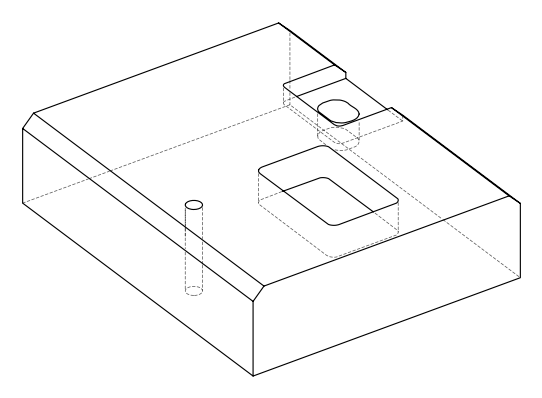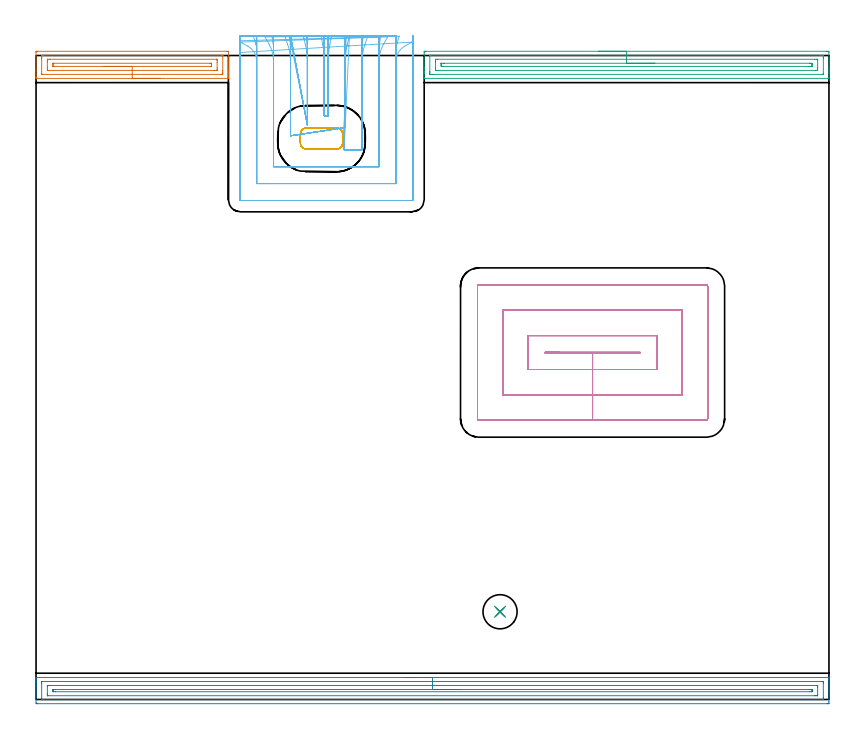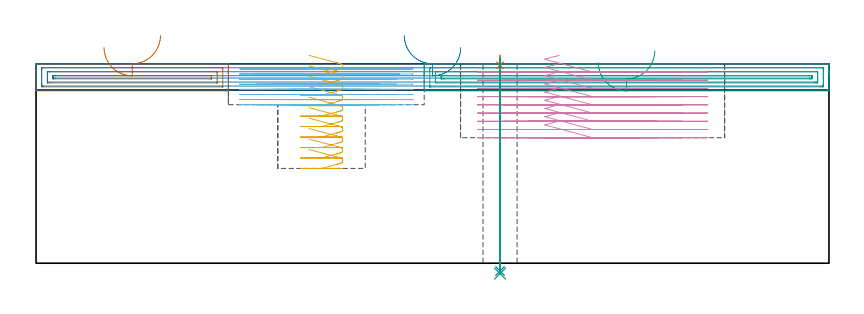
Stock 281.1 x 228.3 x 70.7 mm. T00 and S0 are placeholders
(PLAN: 9 operations, 6 tool changes, 48.7 min)
(1 AREA_MILL | FG_CHAMFER_SURFACE | UGT0205_001 | 2.38 min | 3407 mm3)
(2 AREA_MILL_1 | FG_CHAMFER_SURFACE_1 | UGT0205_001 | 9.18 min | 12153 mm3)
(3 AREA_MILL_2 | FG_CHAMFER_SURFACE_2 | UGT0205_001 | 4.79 min | 6881 mm3)
(4 MILL_RECTANGULAR_POCKET | POCKET_RECTANGULAR_STRAIGHT | NXT0201_011 | Follow Part, ap 3, ae 75% | 12.61 min | 146213 mm3)
(5 MILL_RECTANGULAR_POCKET_1 | POCKET_RECTANGULAR_STRAIGHT_1 | UGT0201_008 | Follow Part, ap 4, ae 75% | 1.89 min | 23722 mm3)
(6 MILL_SLOT | SLOT_PARTIAL_RECTANGULAR | NXT0201_009 | Follow Part, ap 2, ae 75% | 17.25 min | 45839 mm3)
(7 SPOT_DRILL | STEP1HOLE | NXT0321_9005460120000 | 0.03 min | 7 mm3)
(8 DRILL_THROUGH_HOLE_INTO_CENTER | STEP1HOLE | NXT0301_042 | 0.3 min | 2764 mm3)
(9 DRILL_TO_ENLARGE_THROUGH_HOLE | STEP1HOLE | NXT0301_092 | 0.31 min | 5328 mm3)
(TOOL UGT0205_001 | Chamfer Mill 20 x 3 x 45 deg. | D20 FL50 Z2)
(TOOL NXT0201_011 | ENDMILL 12mm [2P460-1200-NA 1630] | D12 FL38 Z6)
(TOOL UGT0201_008 | End Mill 16 mm | D16 FL32 Z4)
(TOOL NXT0201_009 | ENDMILL 8mm [2P460-0800-NA 1630] | D8 FL26 Z6)
(TOOL NXT0321_9005460120000 | NC Spot Drill, 142deg, 12mm, Carbide, Uncoated | D12 PA142 FL30 Z2)
(TOOL NXT0301_042 | Carbide Drill 7.1mm [860.1-0710-057A1-MM 2214] | D7.1 PA140 FL85 Z2)
(TOOL NXT0301_092 | Carbide Drill 12.1mm [860.1-1210-061A1-MM 2214] | D12.1 PA140 FL77 Z2)
(OP 1 AREA_MILL)
G17 G21 G94 G90
T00 M6
G54
G17 G0 G90 X44.1 Y220.2 S1061 M3
G43 Z80.7 H0
G94 G1 X44.062 Z79.828 F250.
X43.948 Z78.963
X43.759 Z78.112
X43.497 Z77.28
X43.163 Z76.474
X42.76 Z75.7
X42.292 Z74.964
X41.76 Z74.272
X41.171 Z73.629
X40.528 Z73.04
X39.836 Z72.508
X39.1 Z72.04
X38.326 Z71.637
X37.52 Z71.303
X36.688 Z71.041
X35.837 Z70.852
X34.972 Z70.738
X34.1 Z70.7
X0.166
X0.01 Y220.202 Z70.688
X0.003 Y220.35 Z70.543
X0. Y220.504 Z70.395
Y220.832 Z70.068
Y221.487 Z69.408
Y222.692 Z68.205
Y223.243 Z67.651
Y229.392 Z61.506
X0.003 Y229.67 Z61.227
X0.01 Y229.792 Z61.106
X0.134 Y229.799 Z61.099
X0.613 Y229.8 Z61.1
X67.587
X68.07 Y229.795 Z61.103
X68.19 Y229.792 Z61.106
X68.2 Y229.667 Z61.23
Y223.243 Z67.651
Y222.692 Z68.204
Y222.365 Z68.531
Y221.814 Z69.082
Y221.487 Z69.408
Y220.832 Z70.068
Y220.504 Z70.395
X68.198 Y220.35 Z70.543
X68.19 Y220.202 Z70.688
X68.034 Y220.2 Z70.7
X34.1
Y221.614 Z69.286
X2.269
X2.042 Y221.616 Z69.284
X2.015 Y221.618 Z69.282
X2.009 Y221.621 Z69.279
X2.005 Y221.628 Z69.272
X2.002 Y221.66 Z69.24
X2.001 Y221.691 Z69.209
X2. Y221.879 Z69.021
Y227.149 Z63.751
X2.003 Y227.635 Z63.265
X2.008 Y228.019 Z62.881
X2.027 Y228.379 Z62.521
X2.399 Y228.384 Z62.516
X2.53 Y228.385 Z62.515
X65.931 Y228.386 Z62.514
X66.158 Y228.384 Z62.516
X66.185 Y228.382 Z62.518
X66.191 Y228.379 Z62.521
X66.195 Y228.372 Z62.528
X66.199 Y228.34 Z62.56
X66.2 Y228.309 Z62.591
Y228.121 Z62.779
Y222.851 Z68.049
X66.197 Y222.365 Z68.535
X66.192 Y221.981 Z68.919
X66.173 Y221.621 Z69.279
X65.801 Y221.616 Z69.284
X65.67 Y221.615 Z69.285
X34.1 Y221.614 Z69.286
Y223.028 Z67.872
X4.185 Y223.029 Z67.871
X4.112 Y223.03 Z67.87
X4.054 Y223.032 Z67.868
X4.019 Y223.035 Z67.865
X4.01 Y223.041 Z67.859
X4.007 Y223.062 Z67.838
X4.002 Y223.243 Z67.657
X4. Y223.425 Z67.475
Y224.122 Z66.778
Y226.06 Z64.84
X4.002 Y226.757 Z64.143
X4.004 Y226.934 Z63.966
X4.009 Y226.96 Z63.94
X4.024 Y226.965 Z63.935
X4.076 Y226.968 Z63.932
X4.185 Y226.97 Z63.93
X4.86 Y226.971 Z63.929
X5.078 Y226.972 Z63.928
X64.015 Y226.971 Z63.929
X64.088 Y226.97 Z63.93
X64.146 Y226.968 Z63.932
X64.181 Y226.965 Z63.935
X64.19 Y226.959 Z63.941
X64.193 Y226.938 Z63.962
X64.198 Y226.757 Z64.143
X64.2 Y226.575 Z64.325
Y225.878 Z65.022
Y223.94 Z66.96
X64.198 Y223.243 Z67.657
X64.196 Y223.066 Z67.834
X64.191 Y223.04 Z67.86
X64.176 Y223.035 Z67.865
X64.124 Y223.032 Z67.868
X64.015 Y223.03 Z67.87
X63.34 Y223.029 Z67.871
X63.122 Y223.028 Z67.872
X34.1
Y224.443 Z66.457
X6.537
X6.134 Y224.445 Z66.455
X6.054 Y224.447 Z66.453
X6.02 Y224.449 Z66.451
X6.01 Y224.455 Z66.445
X6.007 Y224.476 Z66.424
X6.003 Y224.575 Z66.325
X6. Y224.971 Z65.929
Y225. Z65.9
X6.004 Y225.425 Z65.475
X6.008 Y225.53 Z65.37
X6.01 Y225.55 Z65.35
X6.04 Y225.553 Z65.347
X6.108 Y225.555 Z65.345
X6.298 Y225.557 Z65.343
X61.663
X62.066 Y225.555 Z65.345
X62.146 Y225.553 Z65.347
X62.181 Y225.551 Z65.349
X62.19 Y225.545 Z65.355
X62.193 Y225.523 Z65.377
X62.197 Y225.425 Z65.475
X62.2 Y225.029 Z65.871
Y225. Z65.9
X62.196 Y224.575 Z66.325
X62.192 Y224.47 Z66.43
X62.19 Y224.45 Z66.45
X62.16 Y224.447 Z66.453
X62.092 Y224.445 Z66.455
X61.902 Y224.443 Z66.457
X34.1
X33.228 Z66.495
X32.364 Z66.609
X31.512 Z66.798
X30.68 Z67.06
X29.874 Z67.394
X29.1 Z67.797
X28.364 Z68.266
X27.672 Z68.797
X27.029 Z69.386
X26.44 Z70.029
X25.909 Z70.722
X25.44 Z71.457
X25.037 Z72.231
X24.703 Z73.037
X24.441 Z73.869
X24.252 Z74.721
X24.138 Z75.586
X24.1 Z76.457
G0 Z80.7
M5
M2
(OP 2 AREA_MILL_1)
G17 G21 G94 G90
T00 M6
G54
G17 G0 G90 X130.55 Y7.8 S1061 M3
G43 Z80.7 H0
G94 G1 X130.588 Z79.828 F250.
X130.702 Z78.963
X130.891 Z78.112
X131.153 Z77.28
X131.487 Z76.474
X131.89 Z75.7
X132.358 Z74.964
X132.89 Z74.272
X133.479 Z73.629
X134.122 Z73.039
X134.814 Z72.508
X135.55 Z72.04
X136.324 Z71.637
X137.13 Z71.303
X137.962 Z71.041
X138.813 Z70.852
X139.678 Z70.738
X140.55 Z70.7
X280.919
X281.09 Y7.797 Z70.688
X281.093 Y7.73 Z70.621
X281.1 Y7.292 Z70.192
Y7.003 Z69.903
Y6.279 Z69.174
Y5.023 Z67.92
Y3.597 Z66.493
Y-0.873 Z62.025
X281.098 Y-1.497 Z61.401
X281.097 Y-1.498 Z61.4
X280.472 Y-1.5
X0.628
X0.358 Y-1.497 Z61.402
X0.01 Y-1.492 Z61.406
X0. Y-1.139 Z61.759
Y4.491 Z67.386
Y5.917 Z68.813
Y6.279 Z69.174
Y7.003 Z69.903
Y7.292 Z70.192
X0.006 Y7.73 Z70.621
X0.01 Y7.804 Z70.695
X0.177 Y7.8 Z70.7
X140.55
Y6.386 Z69.286
X278.684 Y6.385 Z69.285
X278.79 Y6.384 Z69.284
X279.003 Y6.379 Z69.279
X279.091 Y6.369 Z69.269
X279.095 Y6.338 Z69.238
X279.098 Y6.279 Z69.179
X279.1 Y5.863 Z68.763
X279.099 Y0.499 Z63.399
X279.094 Y0.021 Z62.921
X279.09 Y-0.076 Z62.824
X278.897 Y-0.083 Z62.817
X278.79 Y-0.085 Z62.815
X2.416
X2.309 Y-0.084 Z62.816
X2.097 Y-0.079 Z62.821
X2.009 Y-0.069 Z62.831
X2.005 Y-0.038 Z62.862
X2.002 Y0.021 Z62.921
X2. Y0.437 Z63.337
Y5.801 Z68.701
X2.006 Y6.279 Z69.179
X2.01 Y6.376 Z69.276
X2.203 Y6.383 Z69.283
X2.31 Y6.385 Z69.285
X140.55 Y6.386 Z69.286
Y4.972 Z67.872
X276.896 Y4.971 Z67.871
X277.056 Y4.97 Z67.87
X277.082 Y4.968 Z67.868
X277.089 Y4.966 Z67.866
X277.093 Y4.94 Z67.84
X277.098 Y4.832 Z67.732
X277.1 Y4.695 Z67.595
Y4.491 Z67.391
X277.099 Y1.605 Z64.505
X277.093 Y1.401 Z64.301
X277.09 Y1.345 Z64.245
X277.072 Y1.335 Z64.235
X277.015 Y1.332 Z64.232
X276.896 Y1.33 Z64.23
X276.482 Y1.329 Z64.229
X276.002 Y1.328 Z64.228
X4.204 Y1.329 Z64.229
X4.044 Y1.33 Z64.23
X4.018 Y1.332 Z64.232
X4.011 Y1.334 Z64.234
X4.007 Y1.36 Z64.26
X4.002 Y1.468 Z64.368
X4. Y2.013 Z64.913
X4.001 Y4.695 Z67.595
X4.007 Y4.899 Z67.799
X4.01 Y4.955 Z67.855
X4.028 Y4.965 Z67.865
X4.085 Y4.968 Z67.868
X4.204 Y4.97 Z67.87
X4.618 Y4.971 Z67.871
X5.098 Y4.972 Z67.872
X140.55
Y3.557 Z66.457
X274.253
X275.067 Y3.551 Z66.451
X275.086
X275.09 Y3.533 Z66.433
X275.095 Y3.48 Z66.38
X275.098 Y3.37 Z66.27
X275.1 Y3.15 Z66.05
X275.098 Y2.93 Z65.83
X275.095 Y2.821 Z65.721
X275.09 Y2.767 Z65.667
X275.086 Y2.749 Z65.649
X275.064 Y2.746 Z65.646
X275.028 Y2.745 Z65.645
X274.213 Y2.743 Z65.643
X6.847
X6.033 Y2.749 Z65.649
X6.014
X6.01 Y2.767 Z65.667
X6.005 Y2.821 Z65.721
X6.002 Y2.93 Z65.83
X6. Y3.15 Z66.05
X6.002 Y3.37 Z66.27
X6.005 Y3.48 Z66.38
X6.01 Y3.533 Z66.433
X6.014 Y3.551 Z66.451
X6.036 Y3.554 Z66.454
X6.072 Y3.555 Z66.455
X6.887 Y3.557 Z66.457
X140.55
X141.422 Z66.495
X142.286 Z66.609
X143.138 Z66.798
X143.97 Z67.06
X144.776 Z67.394
X145.55 Z67.797
X146.286 Z68.266
X146.978 Z68.797
X147.621 Z69.386
X148.21 Z70.029
X148.741 Z70.722
X149.21 Z71.457
X149.613 Z72.231
X149.947 Z73.037
X150.209 Z73.869
X150.398 Z74.721
X150.512 Z75.586
X150.55 Z76.457
G0 Z80.7
M5
M2
(OP 3 AREA_MILL_2)
G17 G21 G94 G90
T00 M6
G54
G17 G0 G90 X199.35 Y229.8 S1061 M3
G43 Z80.7 H0
Z71.1
G94 G1 X199.388 Z70.228 F250.
X199.502 Z69.364
X199.691 Z68.512
X199.953 Z67.68
X200.287 Z66.874
X200.69 Z66.1
X201.158 Z65.364
X201.69 Z64.672
X202.279 Z64.029
X202.922 Z63.44
X203.614 Z62.908
X204.35 Z62.44
X205.124 Z62.037
X205.93 Z61.703
X206.762 Z61.441
X207.614 Z61.252
X208.478 Z61.138
X209.35 Z61.1
X280.119
X280.532 Y229.799 Z61.101
X280.94 Y229.795 Z61.103
X281.09 Y229.791 Z61.105
X281.1 Y229.392 Z61.505
Y224.122 Z66.772
Y223.486 Z67.411
Y223.243 Z67.654
Y222.608 Z68.289
Y222.365 Z68.531
Y221.879 Z69.02
X281.099 Y220.424 Z70.475
X281.09 Y220.206 Z70.692
X280.977 Y220.2 Z70.7
X137.723
X137.61 Y220.206 Z70.692
X137.6 Y220.426 Z70.473
Y221.879 Z69.02
Y222.365 Z68.531
Y222.608 Z68.289
Y223.243 Z67.654
Y223.486 Z67.411
Y224.122 Z66.772
Y229.392 Z61.505
X137.604 Y229.713 Z61.183
X137.61 Y229.792 Z61.105
X137.69 Y229.799 Z61.099
X138.168 Y229.8 Z61.1
X209.35
Y228.386 Z62.514
X277.992
X278.752 Y228.384 Z62.516
X278.884 Y228.383 Z62.517
X279.077 Y228.379 Z62.521
X279.09 Y228.317 Z62.583
X279.096 Y228.174 Z62.726
X279.099 Y227.635 Z63.265
X279.1 Y227.292 Z63.608
Y222.022 Z68.878
X279.096 Y221.679 Z69.221
X279.092 Y221.634 Z69.266
X279.088 Y221.62 Z69.28
X279.083 Y221.618 Z69.282
X279.038 Y221.616 Z69.284
X278.943 Y221.615 Z69.285
X278.752 Y221.614 Z69.286
X140.708
X139.948 Y221.615 Z69.285
X139.816 Y221.617 Z69.283
X139.623 Y221.621 Z69.279
X139.61 Y221.683 Z69.217
X139.604 Y221.826 Z69.074
X139.601 Y222.365 Z68.535
X139.6 Y222.708 Z68.192
Y227.978 Z62.922
X139.604 Y228.321 Z62.579
X139.608 Y228.366 Z62.534
X139.612 Y228.38 Z62.52
X139.616 Y228.382 Z62.518
X139.662 Y228.384 Z62.516
X139.757 Y228.385 Z62.515
X139.948 Y228.386 Z62.514
X209.35
Y226.972 Z63.928
X276.083 Y226.971 Z63.929
X276.756 Y226.97 Z63.93
X276.973 Y226.967 Z63.933
X277.044 Y226.965 Z63.935
X277.09 Y226.96 Z63.94
X277.094 Y226.882 Z64.018
X277.098 Y226.757 Z64.143
X277.1 Y226.632 Z64.268
Y223.996 Z66.904
X277.094 Y223.243 Z67.657
X277.092 Y223.126 Z67.774
X277.073 Y223.035 Z67.865
X276.973 Y223.034 Z67.866
X276.3 Y223.029 Z67.871
X142.617 Z67.872
X141.944 Y223.03 Z67.87
X141.727 Y223.033 Z67.867
X141.656 Y223.035 Z67.865
X141.61 Y223.04 Z67.86
X141.606 Y223.118 Z67.782
X141.602 Y223.243 Z67.657
X141.6 Y223.368 Z67.532
Y226.004 Z64.896
X141.606 Y226.757 Z64.143
X141.608 Y226.874 Z64.026
X141.627 Y226.965 Z63.935
X141.727 Y226.966 Z63.934
X142.4 Y226.971 Z63.929
X209.35 Y226.972 Z63.928
Y225.557 Z65.343
X274.304
X274.63 Y225.556 Z65.344
X275.002 Y225.552 Z65.348
X275.084 Y225.551 Z65.349
X275.09 Y225.406 Z65.494
X275.099 Y225.093 Z65.807
Y225. Z65.9
X275.097 Y224.607 Z66.293
X275.094 Y224.509 Z66.391
X275.09 Y224.461 Z66.439
X275.082 Y224.449 Z66.451
X275.056 Y224.448 Z66.452
X274.866 Y224.445 Z66.455
X274.304 Y224.443 Z66.457
X273.978
X144.396
X144.07 Y224.444 Z66.456
X143.698 Y224.448 Z66.452
X143.616 Y224.449 Z66.451
X143.61 Y224.593 Z66.307
X143.601 Y224.907 Z65.993
Y225. Z65.9
X143.603 Y225.393 Z65.507
X143.606 Y225.491 Z65.409
X143.61 Y225.539 Z65.361
X143.618 Y225.551 Z65.349
X143.644 Y225.552 Z65.348
X143.834 Y225.555 Z65.345
X144.396 Y225.557 Z65.343
X144.722
X209.35
X210.222 Z65.381
X211.086 Z65.495
X211.938 Z65.683
X212.77 Z65.946
X213.576 Z66.28
X214.35 Z66.682
X215.086 Z67.151
X215.778 Z67.682
X216.421 Z68.272
X217.01 Z68.915
X217.542 Z69.607
X218.01 Z70.343
X218.413 Z71.117
X218.747 Z71.922
X219.009 Z72.754
X219.198 Z73.606
X219.312 Z74.471
X219.35 Z75.343
G0 Z80.7
M5
M2
(OP 4 MILL_RECTANGULAR_POCKET)
G17 G21 G94 G90
T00 M6
G54
G17 G0 G90 X185.521 Y123.06 S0 M3
G43 Z80.7 H1
Z73.7
G94 G1 X180.44 Z72.339 F250.
Y122.94 Z72.306
X197.3 Z67.789
X214.16 F500.
Y123.06
X180.44
Y122.94
X197.3
Y117.
X220.1
Y129.
X174.5
Y117.
X197.3
Y108.
X229.1
Y138.
X165.5
Y108.
X197.3
Y99.
X237.6
G3 X238.1 Y99.5 R0.5
G1 Y146.5
G3 X237.6 Y147. R0.5
G1 X157.
G3 X156.5 Y146.5 R0.5
G1 Y99.5
G3 X157. Y99. R0.5
G1 X197.3
X198.3
G0 X185.521 Y123.06 Z70.789
G1 X180.44 Z69.427 F250.
Y122.94 Z69.395
X197.3 Z64.878
X214.16 F500.
Y123.06
X180.44
Y122.94
X197.3
Y117.
X220.1
Y129.
X174.5
Y117.
X197.3
Y108.
X229.1
Y138.
X165.5
Y108.
X197.3
Y99.
X237.6
G3 X238.1 Y99.5 R0.5
G1 Y146.5
G3 X237.6 Y147. R0.5
G1 X157.
G3 X156.5 Y146.5 R0.5
G1 Y99.5
G3 X157. Y99. R0.5
G1 X197.3
X198.3
G0 X185.521 Y123.06 Z67.878
G1 X180.44 Z66.516 F250.
Y122.94 Z66.484
X197.3 Z61.967
X214.16 F500.
Y123.06
X180.44
Y122.94
X197.3
Y117.
X220.1
Y129.
X174.5
Y117.
X197.3
Y108.
X229.1
Y138.
X165.5
Y108.
X197.3
Y99.
X237.6
G3 X238.1 Y99.5 R0.5
G1 Y146.5
G3 X237.6 Y147. R0.5
G1 X157.
G3 X156.5 Y146.5 R0.5
G1 Y99.5
G3 X157. Y99. R0.5
G1 X197.3
X198.3
G0 X185.521 Y123.06 Z64.967
G1 X180.44 Z63.605 F250.
Y122.94 Z63.573
X197.3 Z59.055
X214.16 F500.
Y123.06
X180.44
Y122.94
X197.3
Y117.
X220.1
Y129.
X174.5
Y117.
X197.3
Y108.
X229.1
Y138.
X165.5
Y108.
X197.3
Y99.
X237.6
G3 X238.1 Y99.5 R0.5
G1 Y146.5
G3 X237.6 Y147. R0.5
G1 X157.
G3 X156.5 Y146.5 R0.5
G1 Y99.5
G3 X157. Y99. R0.5
G1 X197.3
X198.3
G0 X185.521 Y123.06 Z62.055
G1 X180.44 Z60.694 F250.
Y122.94 Z60.662
X197.3 Z56.144
X214.16 F500.
Y123.06
X180.44
Y122.94
X197.3
Y117.
X220.1
Y129.
X174.5
Y117.
X197.3
Y108.
X229.1
Y138.
X165.5
Y108.
X197.3
Y99.
X237.6
G3 X238.1 Y99.5 R0.5
G1 Y146.5
G3 X237.6 Y147. R0.5
G1 X157.
G3 X156.5 Y146.5 R0.5
G1 Y99.5
G3 X157. Y99. R0.5
G1 X197.3
X198.3
G0 X185.521 Y123.06 Z59.144
G1 X180.44 Z57.783 F250.
Y122.94 Z57.751
X197.3 Z53.233
X214.16 F500.
Y123.06
X180.44
Y122.94
X197.3
Y117.
X220.1
Y129.
X174.5
Y117.
X197.3
Y108.
X229.1
Y138.
X165.5
Y108.
X197.3
Y99.
X237.6
G3 X238.1 Y99.5 R0.5
G1 Y146.5
G3 X237.6 Y147. R0.5
G1 X157.
G3 X156.5 Y146.5 R0.5
G1 Y99.5
G3 X157. Y99. R0.5
G1 X197.3
X198.3
G0 X185.521 Y123.06 Z56.233
G1 X180.44 Z54.872 F250.
Y122.94 Z54.84
X197.3 Z50.322
X214.16 F500.
Y123.06
X180.44
Y122.94
X197.3
Y117.
X220.1
Y129.
X174.5
Y117.
X197.3
Y108.
X229.1
Y138.
X165.5
Y108.
X197.3
Y99.
X237.6
G3 X238.1 Y99.5 R0.5
G1 Y146.5
G3 X237.6 Y147. R0.5
G1 X157.
G3 X156.5 Y146.5 R0.5
G1 Y99.5
G3 X157. Y99. R0.5
G1 X197.3
X198.3
G0 X185.521 Y123.06 Z53.322
G1 X180.44 Z51.961 F250.
Y122.94 Z51.929
X197.3 Z47.411
X214.16 F500.
Y123.06
X180.44
Y122.94
X197.3
Y117.
X220.1
Y129.
X174.5
Y117.
X197.3
Y108.
X229.1
Y138.
X165.5
Y108.
X197.3
Y99.
X237.6
G3 X238.1 Y99.5 R0.5
G1 Y146.5
G3 X237.6 Y147. R0.5
G1 X157.
G3 X156.5 Y146.5 R0.5
G1 Y99.5
G3 X157. Y99. R0.5
G1 X197.3
X198.3
G0 X185.521 Y123.06 Z50.411
G1 X180.44 Z49.05 F250.
Y122.94 Z49.018
X197.3 Z44.5
X214.16 F500.
Y123.06
X180.44
Y122.94
X197.3
Y117.
X220.1
Y129.
X174.5
Y117.
X197.3
Y108.
X229.1
Y138.
X165.5
Y108.
X197.3
Y99.
X237.6
G3 X238.1 Y99.5 R0.5
G1 Y146.5
G3 X237.6 Y147. R0.5
G1 X157.
G3 X156.5 Y146.5 R0.5
G1 Y99.5
G3 X157. Y99. R0.5
G1 X197.3
X198.3
G0 Z80.7
M5
M2
(OP 5 MILL_RECTANGULAR_POCKET_1)
G17 G21 G94 G90
T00 M6
G54
G17 G0 G90 X96.776 Y195.1 S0 M3
G43 Z80.7 H0
Z73.7
G94 G1 X106.5 Z71.094 F250.
X106.648 Z71.055
X107.039 Y195.162 Z70.949
X107.412 Y195.292 Z70.843
X107.756 Y195.487 Z70.737
X108.059 Y195.741 Z70.631
X108.313 Y196.044 Z70.525
X108.508 Y196.388 Z70.419
X108.638 Y196.761 Z70.313
X108.7 Y197.152 Z70.207
Y200.548 Z69.297
X108.638 Y200.939 Z69.191
X108.508 Y201.312 Z69.085
X108.313 Y201.656 Z68.979
X108.059 Y201.959 Z68.873
X107.756 Y202.213 Z68.768
X107.412 Y202.408 Z68.662
X107.039 Y202.538 Z68.556
X106.648 Y202.6 Z68.45
X106.5 Z68.41
X101.2 Z66.99
X95.9 F500.
G3 X93.7 Y200.4 R2.2
G1 Y197.3
G3 X95.9 Y195.1 R2.2
G1 X106.5
G3 X108.7 Y197.3 R2.2
G1 Y200.4
G3 X106.5 Y202.6 R2.2
G1 X101.2
X100.2
G0 X96.776 Y195.1 Z69.99
G1 X106.5 Z67.384 F250.
X106.648 Z67.345
X107.039 Y195.162 Z67.239
X107.412 Y195.292 Z67.133
X107.756 Y195.487 Z67.027
X108.059 Y195.741 Z66.921
X108.313 Y196.044 Z66.815
X108.508 Y196.388 Z66.709
X108.638 Y196.761 Z66.603
X108.7 Y197.152 Z66.497
Y200.548 Z65.587
X108.638 Y200.939 Z65.481
X108.508 Y201.312 Z65.375
X108.313 Y201.656 Z65.269
X108.059 Y201.959 Z65.163
X107.756 Y202.213 Z65.058
X107.412 Y202.408 Z64.952
X107.039 Y202.538 Z64.846
X106.648 Y202.6 Z64.74
X106.5 Z64.7
X101.2 Z63.28
X95.9 F500.
G3 X93.7 Y200.4 R2.2
G1 Y197.3
G3 X95.9 Y195.1 R2.2
G1 X106.5
G3 X108.7 Y197.3 R2.2
G1 Y200.4
G3 X106.5 Y202.6 R2.2
G1 X101.2
X100.2
G0 X96.776 Y195.1 Z66.28
G1 X106.5 Z63.674 F250.
X106.648 Z63.635
X107.039 Y195.162 Z63.529
X107.412 Y195.292 Z63.423
X107.756 Y195.487 Z63.317
X108.059 Y195.741 Z63.211
X108.313 Y196.044 Z63.105
X108.508 Y196.388 Z62.999
X108.638 Y196.761 Z62.893
X108.7 Y197.152 Z62.787
Y200.548 Z61.877
X108.638 Y200.939 Z61.771
X108.508 Y201.312 Z61.665
X108.313 Y201.656 Z61.559
X108.059 Y201.959 Z61.453
X107.756 Y202.213 Z61.348
X107.412 Y202.408 Z61.242
X107.039 Y202.538 Z61.136
X106.648 Y202.6 Z61.03
X106.5 Z60.99
X101.2 Z59.57
X95.9 F500.
G3 X93.7 Y200.4 R2.2
G1 Y197.3
G3 X95.9 Y195.1 R2.2
G1 X106.5
G3 X108.7 Y197.3 R2.2
G1 Y200.4
G3 X106.5 Y202.6 R2.2
G1 X101.2
X100.2
G0 X96.776 Y195.1 Z62.57
G1 X106.5 Z59.964 F250.
X106.648 Z59.925
X107.039 Y195.162 Z59.819
X107.412 Y195.292 Z59.713
X107.756 Y195.487 Z59.607
X108.059 Y195.741 Z59.501
X108.313 Y196.044 Z59.395
X108.508 Y196.388 Z59.289
X108.638 Y196.761 Z59.183
X108.7 Y197.152 Z59.077
Y200.548 Z58.167
X108.638 Y200.939 Z58.061
X108.508 Y201.312 Z57.955
X108.313 Y201.656 Z57.849
X108.059 Y201.959 Z57.744
X107.756 Y202.213 Z57.638
X107.412 Y202.408 Z57.532
X107.039 Y202.538 Z57.426
X106.648 Y202.6 Z57.32
X106.5 Z57.28
X101.2 Z55.86
X95.9 F500.
G3 X93.7 Y200.4 R2.2
G1 Y197.3
G3 X95.9 Y195.1 R2.2
G1 X106.5
G3 X108.7 Y197.3 R2.2
G1 Y200.4
G3 X106.5 Y202.6 R2.2
G1 X101.2
X100.2
G0 X96.776 Y195.1 Z58.86
G1 X106.5 Z56.254 F250.
X106.648 Z56.215
X107.039 Y195.162 Z56.109
X107.412 Y195.292 Z56.003
X107.756 Y195.487 Z55.897
X108.059 Y195.741 Z55.791
X108.313 Y196.044 Z55.685
X108.508 Y196.388 Z55.579
X108.638 Y196.761 Z55.473
X108.7 Y197.152 Z55.367
Y200.548 Z54.457
X108.638 Y200.939 Z54.351
X108.508 Y201.312 Z54.245
X108.313 Y201.656 Z54.139
X108.059 Y201.959 Z54.034
X107.756 Y202.213 Z53.928
X107.412 Y202.408 Z53.822
X107.039 Y202.538 Z53.716
X106.648 Y202.6 Z53.61
X106.5 Z53.57
X101.2 Z52.15
X95.9 F500.
G3 X93.7 Y200.4 R2.2
G1 Y197.3
G3 X95.9 Y195.1 R2.2
G1 X106.5
G3 X108.7 Y197.3 R2.2
G1 Y200.4
G3 X106.5 Y202.6 R2.2
G1 X101.2
X100.2
G0 X96.776 Y195.1 Z55.15
G1 X106.5 Z52.544 F250.
X106.648 Z52.505
X107.039 Y195.162 Z52.399
X107.412 Y195.292 Z52.293
X107.756 Y195.487 Z52.187
X108.059 Y195.741 Z52.081
X108.313 Y196.044 Z51.975
X108.508 Y196.388 Z51.869
X108.638 Y196.761 Z51.763
X108.7 Y197.152 Z51.657
Y200.548 Z50.747
X108.638 Y200.939 Z50.641
X108.508 Y201.312 Z50.535
X108.313 Y201.656 Z50.429
X108.059 Y201.959 Z50.324
X107.756 Y202.213 Z50.218
X107.412 Y202.408 Z50.112
X107.039 Y202.538 Z50.006
X106.648 Y202.6 Z49.9
X106.5 Z49.86
X101.2 Z48.44
X95.9 F500.
G3 X93.7 Y200.4 R2.2
G1 Y197.3
G3 X95.9 Y195.1 R2.2
G1 X106.5
G3 X108.7 Y197.3 R2.2
G1 Y200.4
G3 X106.5 Y202.6 R2.2
G1 X101.2
X100.2
G0 X96.776 Y195.1 Z51.44
G1 X106.5 Z48.834 F250.
X106.648 Z48.795
X107.039 Y195.162 Z48.689
X107.412 Y195.292 Z48.583
X107.756 Y195.487 Z48.477
X108.059 Y195.741 Z48.371
X108.313 Y196.044 Z48.265
X108.508 Y196.388 Z48.159
X108.638 Y196.761 Z48.053
X108.7 Y197.152 Z47.947
Y200.548 Z47.037
X108.638 Y200.939 Z46.931
X108.508 Y201.312 Z46.825
X108.313 Y201.656 Z46.719
X108.059 Y201.959 Z46.614
X107.756 Y202.213 Z46.508
X107.412 Y202.408 Z46.402
X107.039 Y202.538 Z46.296
X106.648 Y202.6 Z46.19
X106.5 Z46.15
X101.2 Z44.73
X95.9 F500.
G3 X93.7 Y200.4 R2.2
G1 Y197.3
G3 X95.9 Y195.1 R2.2
G1 X106.5
G3 X108.7 Y197.3 R2.2
G1 Y200.4
G3 X106.5 Y202.6 R2.2
G1 X101.2
X100.2
G0 X96.776 Y195.1 Z47.73
G1 X106.5 Z45.124 F250.
X106.648 Z45.085
X107.039 Y195.162 Z44.979
X107.412 Y195.292 Z44.873
X107.756 Y195.487 Z44.767
X108.059 Y195.741 Z44.661
X108.313 Y196.044 Z44.555
X108.508 Y196.388 Z44.449
X108.638 Y196.761 Z44.343
X108.7 Y197.152 Z44.237
Y200.548 Z43.327
X108.638 Y200.939 Z43.221
X108.508 Y201.312 Z43.115
X108.313 Y201.656 Z43.009
X108.059 Y201.959 Z42.904
X107.756 Y202.213 Z42.798
X107.412 Y202.408 Z42.692
X107.039 Y202.538 Z42.586
X106.648 Y202.6 Z42.48
X106.5 Z42.44
X101.2 Z41.02
X95.9 F500.
G3 X93.7 Y200.4 R2.2
G1 Y197.3
G3 X95.9 Y195.1 R2.2
G1 X106.5
G3 X108.7 Y197.3 R2.2
G1 Y200.4
G3 X106.5 Y202.6 R2.2
G1 X101.2
X100.2
G0 X96.776 Y195.1 Z44.02
G1 X106.5 Z41.415 F250.
X106.648 Z41.375
X107.039 Y195.162 Z41.269
X107.412 Y195.292 Z41.163
X107.756 Y195.487 Z41.057
X108.059 Y195.741 Z40.951
X108.313 Y196.044 Z40.845
X108.508 Y196.388 Z40.739
X108.638 Y196.761 Z40.633
X108.7 Y197.152 Z40.527
Y200.548 Z39.617
X108.638 Y200.939 Z39.511
X108.508 Y201.312 Z39.405
X108.313 Y201.656 Z39.299
X108.059 Y201.959 Z39.194
X107.756 Y202.213 Z39.088
X107.412 Y202.408 Z38.982
X107.039 Y202.538 Z38.876
X106.648 Y202.6 Z38.77
X106.5 Z38.73
X101.2 Z37.31
X95.9 F500.
G3 X93.7 Y200.4 R2.2
G1 Y197.3
G3 X95.9 Y195.1 R2.2
G1 X106.5
G3 X108.7 Y197.3 R2.2
G1 Y200.4
G3 X106.5 Y202.6 R2.2
G1 X101.2
X100.2
G0 X96.776 Y195.1 Z40.31
G1 X106.5 Z37.705 F250.
X106.648 Z37.665
X107.039 Y195.162 Z37.559
X107.412 Y195.292 Z37.453
X107.756 Y195.487 Z37.347
X108.059 Y195.741 Z37.241
X108.313 Y196.044 Z37.135
X108.508 Y196.388 Z37.029
X108.638 Y196.761 Z36.923
X108.7 Y197.152 Z36.817
Y200.548 Z35.907
X108.638 Y200.939 Z35.801
X108.508 Y201.312 Z35.695
X108.313 Y201.656 Z35.589
X108.059 Y201.959 Z35.484
X107.756 Y202.213 Z35.378
X107.412 Y202.408 Z35.272
X107.039 Y202.538 Z35.166
X106.648 Y202.6 Z35.06
X106.5 Z35.02
X101.2 Z33.6
X95.9 F500.
G3 X93.7 Y200.4 R2.2
G1 Y197.3
G3 X95.9 Y195.1 R2.2
G1 X106.5
G3 X108.7 Y197.3 R2.2
G1 Y200.4
G3 X106.5 Y202.6 R2.2
G1 X101.2
X100.2
G0 Z80.7
M5
M2
(OP 6 MILL_SLOT)
G17 G21 G94 G90
T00 M6
G54
G17 G0 G90 X101.012 Y235.241 S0 M3
G43 Z80.7 H1
Z68.887
G94 G1 X101.606 Y232.3 F250.
G2 X102.2 Y226.361 R30. F500.
G1 Y206.9
X103.6
Y226.361
G2 X104.194 Y232.3 R30.
G1 X104.788 Y235.241 F250.
X94.711 Y235.207
X95.454 Y232.3
G2 X96.2 Y226.361 R24. F500.
G1 Y206.609
Y203.609 F250.
G0 Z80.7
X88.202 Y235.132
Z68.887
G1 X89.192 Y232.3
G2 X90.2 Y226.361 R18. F500.
G1 Y202.837
Y199.837 F250.
X109.6 Y202.767 F500.
Y205.767 F250.
Y226.361 F500.
G2 X110.347 Y232.3 R24.
G1 X111.089 Y235.207 F250.
X109.221 Y194.9 F500.
X112.221 F250.
X115.6 F500.
Y226.361
G2 X116.608 Y232.3 R18.
G1 X117.598 Y235.132 F250.
X81.142 Y234.907
X82.627 Y232.3
G2 X84.2 Y226.361 R12. F500.
G1 Y188.9
X121.6
Y226.361
G2 X123.173 Y232.3 R12.
G1 X124.658 Y234.907 F250.
X72.481 Y233.063
X75.106 Y231.61
G2 X78.2 Y226.361 R6. F500.
G1 Y182.9
X127.6
Y226.361
G2 X130.687 Y231.606 R6.
G1 X133.31 Y233.062 F250.
X72.2 Y229.361 F500.
Y226.361 F250.
Y177.2 F500.
G3 X72.5 Y176.9 R0.3
G1 X133.3
G3 X133.6 Y177.2 R0.3
G1 Y226.361
Y229.361 F250.
G0 Z80.7
X101.97 Y235.295
Z67.075
G1 X102.148 Y232.3
G2 X102.2 Y230.527 R30. F500.
G1 Y206.9
X103.6
Y230.525
G2 X103.653 Y232.3 R30.
G1 X103.83 Y235.295 F250.
X95.913 Y235.292
X96.134 Y232.3
G2 X96.2 Y230.527 R24. F500.
G1 Y206.609
Y203.609 F250.
X89.817 Y235.285 F500.
X90.112 Y232.3 F250.
G2 X90.2 Y230.527 R18. F500.
G1 Y202.837
Y199.837 F250.
X109.6 Y202.767 F500.
Y205.767 F250.
Y230.525 F500.
G2 X109.666 Y232.3 R24.
G1 X109.888 Y235.292 F250.
X109.221 Y194.9 F500.
X112.221 F250.
X115.6 F500.
Y230.525
G2 X115.688 Y232.3 R18.
G1 X115.983 Y235.285 F250.
X83.625 Y235.267
X84.068 Y232.3
G2 X84.2 Y230.527 R12. F500.
G1 Y188.9
X121.6
Y230.525
G2 X121.732 Y232.3 R12.
G1 X122.176 Y235.267 F250.
X77.045 Y235.166
X77.932 Y232.3
G2 X78.2 Y230.527 R6. F500.
G1 Y182.9
X127.6
Y230.525
G2 X127.868 Y232.3 R6.
G1 X128.756 Y235.166 F250.
X72.2 Y233.527
Y230.527
Y177.2 F500.
G3 X72.5 Y176.9 R0.3
G1 X133.3
G3 X133.6 Y177.2 R0.3
G1 Y230.525
Y233.525 F250.
G0 X102.171 Y235.3 Z65.262
G1 X102.199 Y232.3
G2 X102.2 Y232.022 R30. F500.
G1 Y206.9
X103.6
Y232.021
G2 X103.601 Y232.3 R30.
G1 X103.629 Y235.3 F250.
X96.164
X96.198 Y232.3
G2 X96.2 Y232.022 R24. F500.
G1 Y206.609
Y203.609 F250.
X90.151 Y235.3 F500.
X90.198 Y232.3 F250.
G2 X90.2 Y232.022 R18. F500.
G1 Y202.837
Y199.837 F250.
X109.6 Y202.767 F500.
Y205.767 F250.
Y232.021 F500.
G2 X109.602 Y232.3 R24.
G1 X109.636 Y235.3 F250.
X109.221 Y194.9 F500.
X112.221 F250.
X115.6 F500.
Y232.021
G2 X115.602 Y232.3 R18.
G1 X115.649 Y235.3 F250.
X84.127 Y235.299
X84.197 Y232.3
G2 X84.2 Y232.022 R12. F500.
G1 Y188.9
X121.6
Y232.021
G2 X121.603 Y232.3 R12.
G1 X121.673 Y235.299 F250.
X78.054 Y235.297
X78.194 Y232.3
G2 X78.2 Y232.022 R6. F500.
G1 Y182.9
X127.6
Y232.021
G2 X127.606 Y232.3 R6.
G1 X127.746 Y235.297 F250.
X72.2 Y235.022
Y232.022
Y177.2 F500.
G3 X72.5 Y176.9 R0.3
G1 X133.3
G3 X133.6 Y177.2 R0.3
G1 Y232.021
Y235.021 F250.
G0 X102.2 Y235.3 Z63.45
G1 Y232.3
Y206.9 F500.
X103.6
Y232.3
Y235.3 F250.
X96.2
Y232.3
Y206.609 F500.
Y203.609 F250.
X90.2 Y235.3 F500.
Y232.3 F250.
Y202.837 F500.
Y199.837 F250.
X109.6 Y202.767 F500.
Y205.767 F250.
Y232.3 F500.
Y235.3 F250.
X109.221 Y194.9 F500.
X112.221 F250.
X115.6 F500.
Y232.3
Y235.3 F250.
X84.2
Y232.3
Y188.9 F500.
X121.6
Y232.3
Y235.3 F250.
X78.2
Y232.3
Y182.9 F500.
X127.6
Y232.3
Y235.3 F250.
X72.2
Y232.3
Y177.2 F500.
G3 X72.5 Y176.9 R0.3
G1 X133.3
G3 X133.6 Y177.2 R0.3
G1 Y232.3
Y235.3 F250.
G0 X102.2 Z61.637
G1 Y232.3
Y206.9 F500.
X103.6
Y232.3
Y235.3 F250.
X96.2
Y232.3
Y206.609 F500.
Y203.609 F250.
X90.2 Y235.3 F500.
Y232.3 F250.
Y202.837 F500.
Y199.837 F250.
X109.6 Y202.767 F500.
Y205.767 F250.
Y232.3 F500.
Y235.3 F250.
X109.221 Y194.9 F500.
X112.221 F250.
X115.6 F500.
Y232.3
Y235.3 F250.
X84.2
Y232.3
Y188.9 F500.
X121.6
Y232.3
Y235.3 F250.
X78.2
Y232.3
Y182.9 F500.
X127.6
Y232.3
Y235.3 F250.
X72.2
Y232.3
Y177.2 F500.
G3 X72.5 Y176.9 R0.3
G1 X133.3
G3 X133.6 Y177.2 R0.3
G1 Y232.3
Y235.3 F250.
G0 X102.2 Z59.825
G1 Y232.3
Y206.9 F500.
X103.6
Y232.3
Y235.3 F250.
X96.2
Y232.3
Y206.609 F500.
Y203.609 F250.
X90.2 Y235.3 F500.
Y232.3 F250.
Y202.837 F500.
Y199.837 F250.
X109.6 Y202.767 F500.
Y205.767 F250.
Y232.3 F500.
Y235.3 F250.
X109.221 Y194.9 F500.
X112.221 F250.
X115.6 F500.
Y232.3
Y235.3 F250.
X84.2
Y232.3
Y188.9 F500.
X121.6
Y232.3
Y235.3 F250.
X78.2
Y232.3
Y182.9 F500.
X127.6
Y232.3
Y235.3 F250.
X72.2
Y232.3
Y177.2 F500.
G3 X72.5 Y176.9 R0.3
G1 X133.3
G3 X133.6 Y177.2 R0.3
G1 Y232.3
Y235.3 F250.
G0 X102.2 Z58.012
G1 Y232.3
Y206.9 F500.
X103.6
Y232.3
Y235.3 F250.
X96.2
Y232.3
Y206.609 F500.
Y203.609 F250.
X90.2 Y235.3 F500.
Y232.3 F250.
Y202.837 F500.
Y199.837 F250.
X109.6 Y202.767 F500.
Y205.767 F250.
Y232.3 F500.
Y235.3 F250.
X109.221 Y194.9 F500.
X112.221 F250.
X115.6 F500.
Y232.3
Y235.3 F250.
X84.2
Y232.3
Y188.9 F500.
X121.6
Y232.3
Y235.3 F250.
X78.2
Y232.3
Y182.9 F500.
X127.6
Y232.3
Y235.3 F250.
X72.2
Y232.3
Y177.2 F500.
G3 X72.5 Y176.9 R0.3
G1 X133.3
G3 X133.6 Y177.2 R0.3
G1 Y232.3
Y235.3 F250.
G0 X102.2 Z56.2
G1 Y232.3
Y206.9 F500.
X103.6
Y232.3
Y235.3 F250.
X96.2
Y232.3
Y206.609 F500.
Y203.609 F250.
X90.2 Y235.3 F500.
Y232.3 F250.
Y202.837 F500.
Y199.837 F250.
X109.6 Y202.767 F500.
Y205.767 F250.
Y232.3 F500.
Y235.3 F250.
X109.221 Y194.9 F500.
X112.221 F250.
X115.6 F500.
Y232.3
Y235.3 F250.
X84.2
Y232.3
Y188.9 F500.
X121.6
Y232.3
Y235.3 F250.
X78.2
Y232.3
Y182.9 F500.
X127.6
Y232.3
Y235.3 F250.
X72.2
Y232.3
Y177.2 F500.
G3 X72.5 Y176.9 R0.3
G1 X133.3
G3 X133.6 Y177.2 R0.3
G1 Y232.3
Y235.3 F250.
G0 Z80.7
M5
M2
(OP 7 SPOT_DRILL)
G17 G21 G94 G90
T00 M6
G54
G17 G0 G90 X164.5 Y31.1 S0 M3
G43 Z80.7 H0
G94 G81 G98 Z70.175 F250. R73.7
G80
M5
M2
(OP 8 DRILL_THROUGH_HOLE_INTO_CENTER)
G17 G21 G94 G90
T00 M6
G54
G17 G0 G90 X164.5 Y31.1 S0 M3
G43 Z80.7 H1
G94 G73 G98 Z-2.792 F250. Q6.681 R72.7
G80
M5
M2
(OP 9 DRILL_TO_ENLARGE_THROUGH_HOLE)
G17 G21 G94 G90
T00 M6
G54
G17 G0 G90 X164.5 Y31.1 S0 M3
G43 Z80.7 H1
G94 G73 G98 Z-3.702 F250. Q10.629 R72.7
G80
M5
M2
